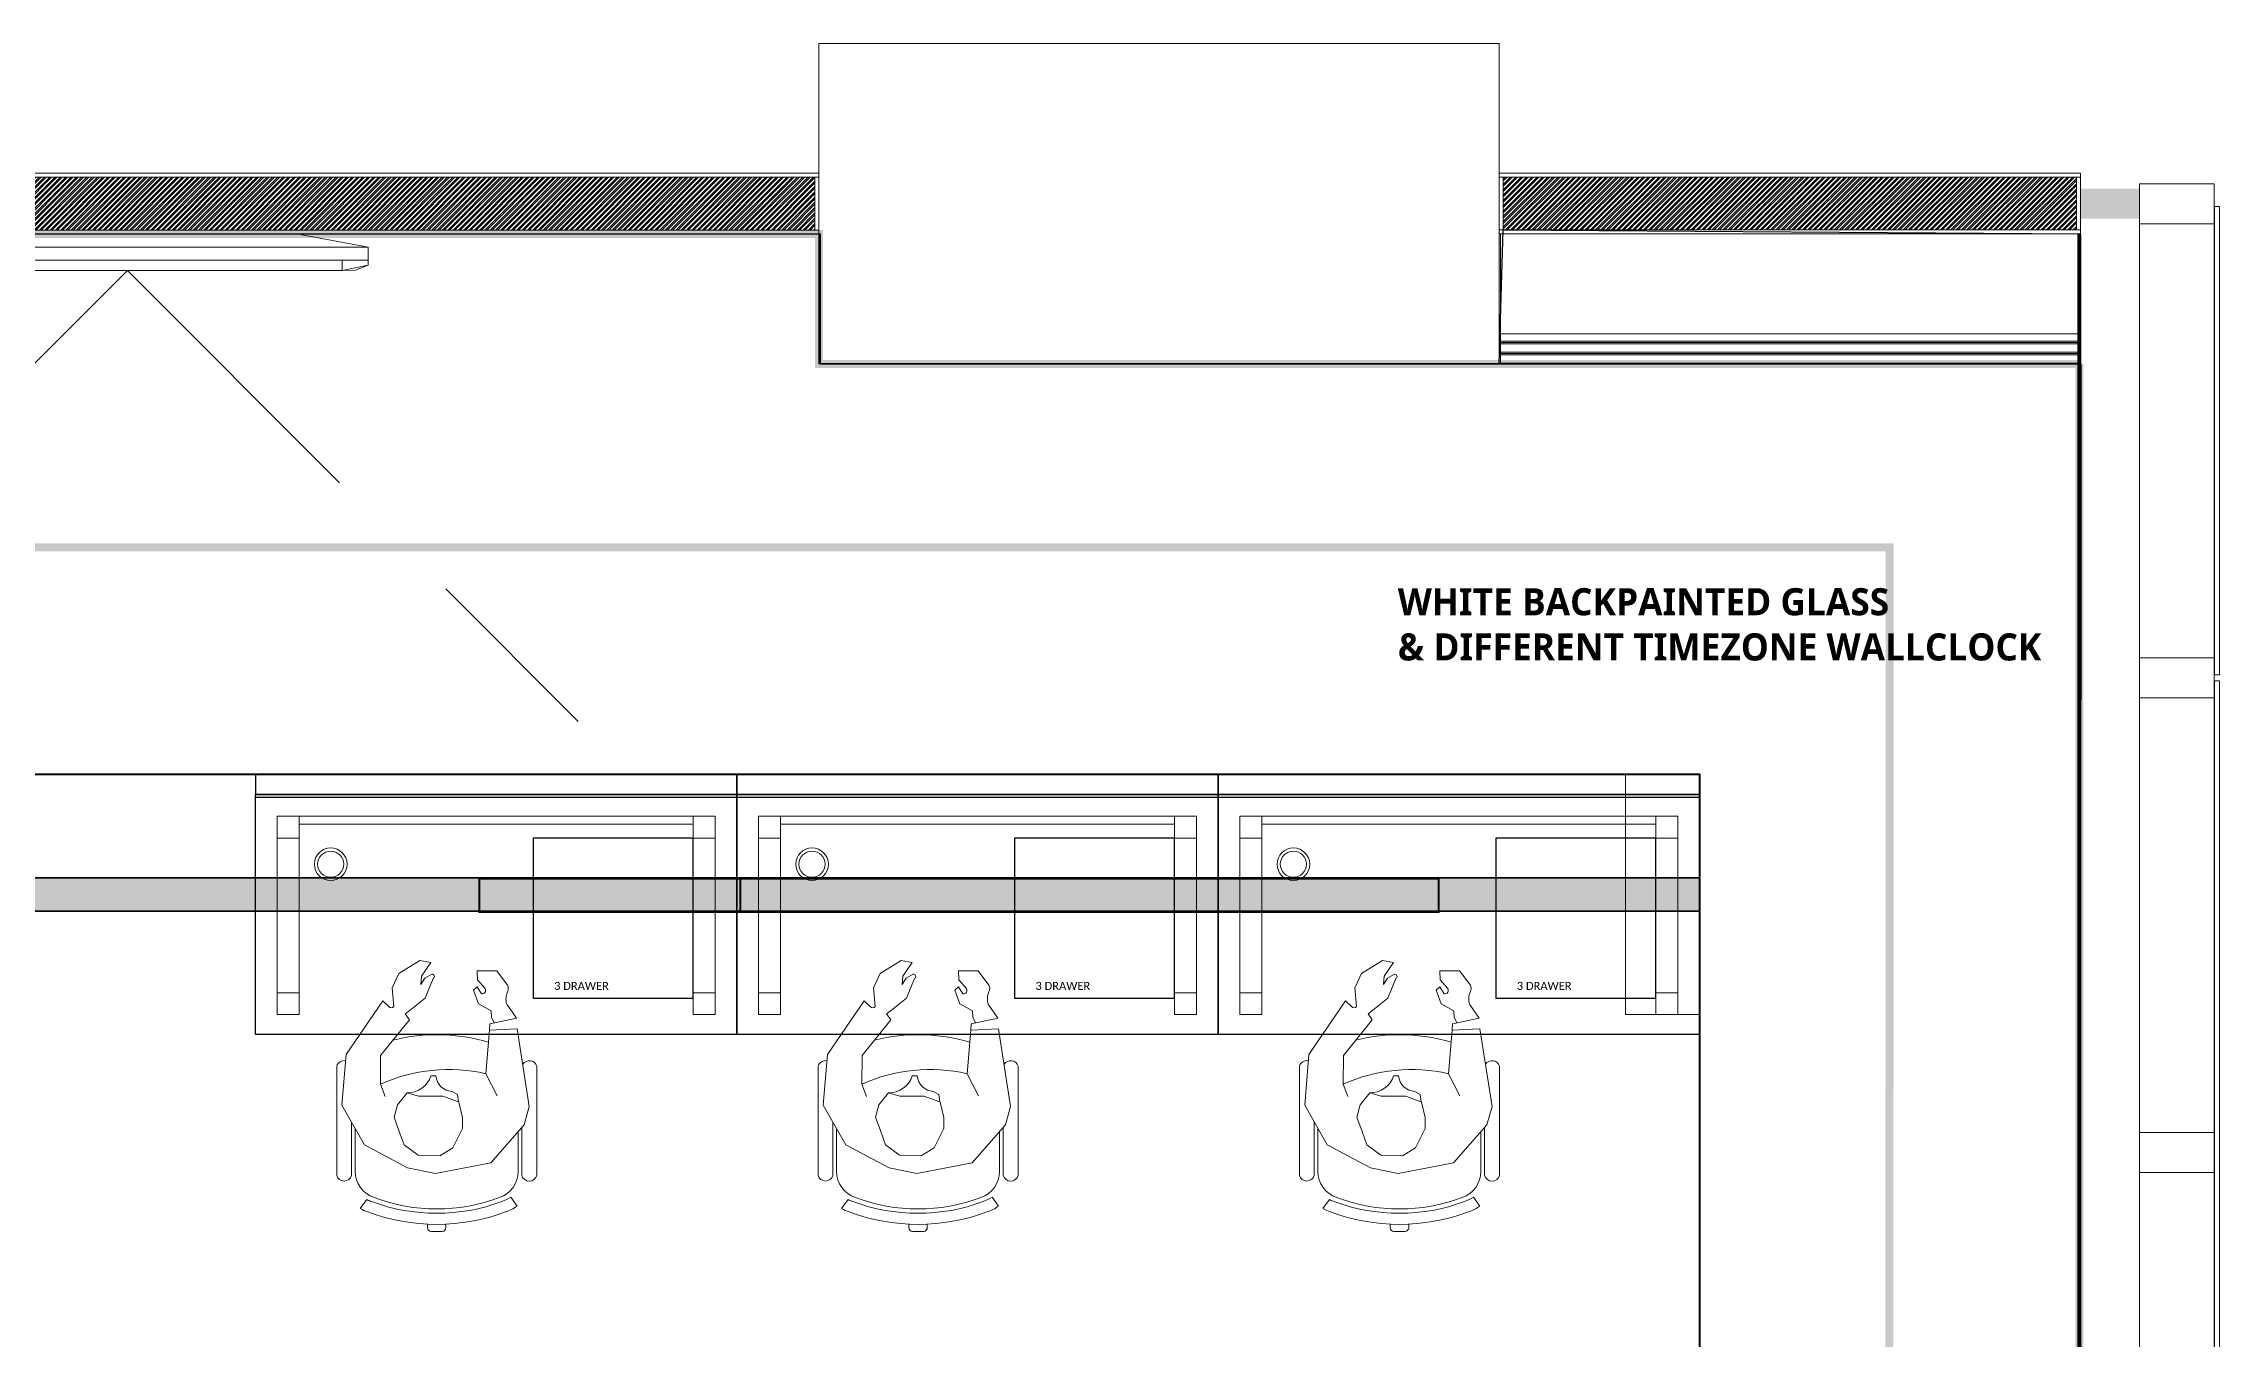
# Model space of a CAD drawing. Header units: millimetres. Extents: x -611 to 145041, y -2991 to 23772.
# Drawn here: x 69879 to 75318, y 11832 to 15066 of the extents above; entities that cross this region are included whole.
import ezdxf
from ezdxf.lldxf.tags import DXFTag

# ---------------------------------------------------------------- set-up
doc = ezdxf.new("R2010")
doc.units = ezdxf.units.MM
doc.linetypes.add('DASHED', pattern=[0.75, 0.5, -0.25])
for name, color, linetype in [('FS- CLMN-EX', 10, 'Continuous'), ('FS-FLR-CPP', 15, 'Continuous'), ('FS-FLR-TP C', 252, 'Continuous'), ('FS-PT-PLY75', 34, 'Continuous'), ('FS-TXT', 7, 'Continuous'), ('PEDESTAL', 34, 'Continuous')]:
    doc.layers.add(name, color=color, linetype=linetype)
for name, color, linetype, lineweight in [('FS- CS PROFILE LT', 50, 'Continuous', 13), ('FS-FIN-DSN-ACP', 20, 'Continuous', 40), ('FS-FUR-CSTM', 250, 'Continuous', 18), ('FS-PN-WHT GD', 250, 'Continuous', 18), ('FS-PT-GYP-75', 90, 'Continuous', 30), ('OPEN SYSTEM WORKSTATION', 36, 'Continuous', 25), ('PLANNER', 3, 'Continuous', 40)]:
    doc.layers.add(name, color=color, linetype=linetype, lineweight=lineweight)
for name, color, linetype, lineweight, true_color in [('FS- LNR LT', 7, 'Continuous', 20, 0xad0057), ('FS-BLD-RLR', 7, 'Continuous', 9, 0xb38600), ('FS-FIN-DSN-LAM', 7, 'Continuous', 18, 0xad5700), ('FS-FIN-GL-CLD', 7, 'Continuous', 9, 0xd1ff47), ('FS-FIN-WLP-CUS', 7, 'Continuous', 9, 0xa65aed), ('FS-FLR-MDS 75', 7, 'Continuous', 9, 0x7f5f3f), ('FS-FSD-GL', 7, 'Continuous', 20, 0x051ba8)]:
    doc.layers.add(name, color=color, linetype=linetype, lineweight=lineweight, true_color=true_color)
doc.layers.add('FS-WL-SIP-EX', color=7, linetype='Continuous', true_color=0x616161)
doc.styles.add('NEW', font='trebuc.ttf', dxfattribs={"height": 250})
doc.styles.get("Standard").update_dxf_attribs({"font": 'arial.ttf'})
tags = doc.linetypes.add('( Hidden )', pattern=[0.375, 0.25, -0.125]).pattern_tags.tags
tags[6:7] = [DXFTag(74, 4), DXFTag(75, 0), DXFTag(340, '0'), DXFTag(46, 1.0), DXFTag(50, 0.0), DXFTag(44, 0.0), DXFTag(45, 0.0)]
tags[4:5] = [DXFTag(74, 4), DXFTag(75, 0), DXFTag(340, '0'), DXFTag(46, 1.0), DXFTag(50, 0.0), DXFTag(44, 0.0), DXFTag(45, 0.0)]
pattern_1 = [(45, (1500, 0), (-0.08838834765, 0.08838834765), [])]

# ---------------------------------------------------------------- blocks, each defined once
blk = doc.blocks.new('*U12')
at = {"layer": 'FS-PT-GYP-75', "lineweight": 5, "ltscale": 10}
h = blk.add_hatch(dxfattribs=at)
h.set_pattern_fill('PLAST', color=256, scale=110, angle=180)
h.set_pattern_definition([(180, (97643.372, 71797.91), (-3e-15, -27.5), []), (180, (97643.372, 71794.473), (-3e-15, -27.5), []), (180, (97643.372, 71791.035), (-3e-15, -27.5), [])])
h.paths.add_polyline_path([(98243.4, 71797.9), (98243.4, 71872.9), (96792.9, 71872.9), (96792.9, 71797.9)])
blk.add_lwpolyline([(96792.9, 71797.9), (98243.4, 71797.9), (98243.4, 71872.9), (96792.9, 71872.9)], close=True, dxfattribs=at)
blk = doc.blocks.new('TV SCREEN')
at = {"layer": 'FS-PN-WHT GD', "color": 30, "true_color": 0xf26722}
for p, q in [((65022.8, -12618.8), (64844, -12651.6)), ((64844, -12651.6), (65022.8, -12618.8)), ((65868.9, -12618.8), (65022.8, -12618.8)), ((65022.8, -12618.8), (65868.9, -12618.8)), ((66047.7, -12651.6), (65868.9, -12618.8)), ((66047.7, -12651.6), (65868.9, -12618.8)), ((64844, -12651.6), (64844, -12697.2)), ((64844, -12697.2), (64844, -12651.6)), ((64844, -12651.6), (66047.7, -12651.6)), ((66047.7, -12697), (66047.7, -12651.6)), ((66047.7, -12697), (66047.7, -12651.6)), ((64844, -12684.4), (66047.7, -12684.3)), ((64844, -12697.2), (64876.1, -12709.8)), ((64844, -12697.2), (64909.4, -12709.9)), ((64876.1, -12709.8), (64909.4, -12709.9)), ((64909.4, -12709.9), (64909.4, -12684.4)), ((64909.4, -12709.9), (65982.3, -12709.8)), ((64909.4, -12709.9), (65982.3, -12709.8)), ((65982.3, -12709.8), (65982.3, -12684.3)), ((65982.3, -12709.8), (66047.7, -12697)), ((65982.3, -12709.8), (66015.7, -12709.7)), ((66015.7, -12709.7), (66047.7, -12697))]:
    blk.add_line(p, q, dxfattribs=at)
at = {"layer": 'FS-PN-WHT GD', "color": 8, "linetype": 'DASHED', "ltscale": 1500}
for q in [(64518.2, -13637.6), (66572.7, -13836.7)]:
    blk.add_line((65445.9, -12709.9), q, dxfattribs=at)
blk = doc.blocks.new('*U49')
at = {"layer": 'FS-FIN-DSN-LAM', "lineweight": 5, "ltscale": 10, "true_color": 0x000000, "transparency": 33554687}
h = blk.add_hatch(dxfattribs=at)
h.set_pattern_fill('ANSI31', color=18)
h.set_pattern_definition(pattern_1)
h.paths.add_polyline_path([(82630.6, 44735.3), (82630.6, 44650.3), (85030.6, 44650.3), (85030.6, 44735.3)])
h.paths.add_polyline_path([(82632.6, 44733.3), (82632.6, 44652.3), (85028.6, 44652.3), (85028.6, 44733.3)], flags=16)
at = {"layer": 'FS-FIN-DSN-LAM', "lineweight": 5, "ltscale": 10, "true_color": 0xc7c8ca, "transparency": 33554687}
h = blk.add_hatch(dxfattribs=at)
h.set_pattern_fill('ANSI31', color=9)
h.set_pattern_definition(pattern_1)
h.paths.add_polyline_path([(82632.6, 44733.3), (82632.6, 44652.3), (85028.6, 44652.3), (85028.6, 44733.3)])
at = {"lineweight": 5, "ltscale": 10}
for points in [[(82630.6, 44735.3), (82630.6, 44650.3), (85030.6, 44650.3), (85030.6, 44735.3)], [(82632.6, 44733.3), (82632.6, 44652.3), (85028.6, 44652.3), (85028.6, 44733.3)]]:
    blk.add_lwpolyline(points, close=True, dxfattribs=at)
blk = doc.blocks.new('WORKHALL')
at = {"layer": 'PLANNER'}
blk.add_lwpolyline([(64218.5, 13240.7), (64218.5, 9640.8), (69295.8, 9640.8), (69295.8, 6439.6), (71817.4, 6440.7), (71817.1, 6765.1), (73517.9, 6765.1), (73517.9, 6441.3), (74968.3, 6440.7), (74968.3, 7540.7), (74019.8, 7540.7), (74019.8, 13240.7)], close=True, dxfattribs=at)
blk = doc.blocks.new('*U69')
at = {"layer": 'FS-WL-SIP-EX', "lineweight": 5, "ltscale": 10}
h = blk.add_hatch(dxfattribs=at)
h.set_pattern_fill('ANSI32', color=256, scale=25)
h.set_pattern_definition([(45, (7950.539, -52), (-6.6291261, 6.6291261), []), (45, (7954.959, -52), (-6.6291261, 6.6291261), [])])
h.paths.add_polyline_path([(104976.5, 76500), (104976.5, 76632), (92650.9, 76632), (92650.9, 76500)])
for p, q in [((104986.5, 76642), (92640.9, 76642)), ((104986.5, 76632), (92640.9, 76632)), ((104976.5, 76500), (104976.5, 76632)), ((104986.5, 76490), (104986.5, 76642)), ((92640.9, 76500), (104986.5, 76500)), ((92640.9, 76490), (104986.5, 76490))]:
    blk.add_line(p, q, dxfattribs=at)
blk = doc.blocks.new('*U70')
at = {"layer": 'FS-WL-SIP-EX', "lineweight": 5, "ltscale": 10}
h = blk.add_hatch(dxfattribs=at)
h.set_pattern_fill('ANSI32', color=256, scale=25)
h.set_pattern_definition([(45, (11896.913, -154.765), (-6.6291261, 6.6291261), []), (45, (11901.332, -154.765), (-6.6291261, 6.6291261), [])])
h.paths.add_polyline_path([(100070.2, 76448.7), (101503.6, 76448.7), (101503.6, 76580.7), (100070.2, 76580.7)])
for p, q in [((100060.2, 76590.7), (100060.2, 76438.7)), ((101513.6, 76590.7), (100060.2, 76590.7)), ((101513.6, 76438.7), (101513.6, 76590.7)), ((101513.6, 76580.7), (100060.2, 76580.7)), ((100070.2, 76580.7), (100070.2, 76448.7)), ((101503.6, 76448.7), (101503.6, 76580.7)), ((100060.2, 76448.7), (101513.6, 76448.7)), ((100060.2, 76438.7), (101513.6, 76438.7))]:
    blk.add_line(p, q, dxfattribs=at)
blk = doc.blocks.new('GLASS FACADE')
at = {"layer": 'FS-FSD-GL', "color": 5, "lineweight": 0}
for points in [[(75118.4, 14716.3), (75118.4, 14616.3), (75305, 14616.3), (75305, 14716.3)], [(75118.4, 14716.3), (75118.4, 14616.3), (75305, 14616.3), (75305, 14716.3)], [(75305, 14716.3), (75118.4, 14716.3), (75118.4, 6316.3), (75305, 6316.3)], [(75318.4, 13489.1), (75318.4, 14659), (75306.2, 14659), (75306.2, 13489.1)], [(75318.4, 13489.1), (75318.4, 14659), (75306.2, 14659), (75306.2, 13489.1)], [(75118.4, 13531.8), (75118.4, 13431.8), (75305, 13431.8), (75305, 13531.8)], [(75118.4, 13531.8), (75118.4, 13431.8), (75305, 13431.8), (75305, 13531.8)], [(75318.4, 6360.3), (75318.4, 13474.5), (75306.2, 13474.5), (75306.2, 6360.3)], [(75318.4, 6360.3), (75318.4, 13474.5), (75306.2, 13474.5), (75306.2, 6360.3)], [(75118.4, 12346.1), (75118.4, 12246.1), (75305, 12246.1), (75305, 12346.1)], [(75118.4, 12346.1), (75118.4, 12246.1), (75305, 12246.1), (75305, 12346.1)], [(75118.4, 11160.4), (75118.4, 11060.4), (75305, 11060.4), (75305, 11160.4)], [(75118.4, 11160.4), (75118.4, 11060.4), (75305, 11060.4), (75305, 11160.4)], [(75118.4, 9674), (75118.4, 9574), (75305, 9574), (75305, 9674)], [(75118.4, 9674), (75118.4, 9574), (75305, 9574), (75305, 9674)], [(75118.4, 9052.5), (75118.4, 8952.4), (75305, 8952.4), (75305, 9052.5)], [(75118.4, 9052.5), (75118.4, 8952.4), (75305, 8952.4), (75305, 9052.5)], [(75318.4, 9009.8), (75306.2, 9009.8)], [(75306.2, 8993.9), (75318.4, 8993.9)], [(75118.4, 7302), (75118.4, 7201.9), (75305, 7201.9), (75305, 7302)], [(75118.4, 7302), (75118.4, 7201.9), (75305, 7201.9), (75305, 7302)], [(75118.4, 6416.3), (75118.4, 6316.3), (75305, 6316.3), (75305, 6416.3)], [(75118.4, 6416.3), (75118.4, 6316.3), (75305, 6316.3), (75305, 6416.3)]]:
    blk.add_lwpolyline(points, close=True, dxfattribs=at)
blk = doc.blocks.new('*U92')
at = {"layer": 'PEDESTAL', "elevation": 0}
blk.add_lwpolyline([(28276.6, 52969), (28676.6, 52969), (28676.6, 53369), (28276.6, 53369)], close=True, dxfattribs=at)
at = {"lineweight": 5, "ltscale": 150, "insert": (28258.7, 53009.7), "char_height": 20, "attachment_point": 1}
blk.add_mtext_dynamic_manual_height_columns('\\pxqc;{\\fCalibri|b0|i0|c0|p34;3 DRAWER }', width=276.775, gutter_width=25.4, heights=[0], dxfattribs=at)
blk = doc.blocks.new('FGEGE')
at = {"layer": 'FS-FUR-CSTM', "color": 8}
for p, q in [((2181577.9, -1855386.9), (2181586.4, -1855386.9)), ((2181595.7, -1855396.2), (2181595.7, -1855423.9)), ((2181586.4, -1855433.2), (2181577.6, -1855433.2))]:
    blk.add_line(p, q, dxfattribs=at)
for points in [[(2180924.4, -1855395.3), (2180918.6, -1855368.1), (2180951.7, -1855315.5), (2180987.4, -1855298.6), (2181034.1, -1855302.5, 0.504072), (2181034.3, -1855290.6), (2181019.8, -1855275.5), (2181153.8, -1855183.9), (2181280.3, -1855173.2), (2181379.2, -1855229.6), (2181437, -1855337.4), (2181450.7, -1855406.8)], [(2181169.5, -1855182.6, -0.392833), (2181183, -1855160.1), (2181456.1, -1855160.1, -0.75), (2181456.1, -1855197.1), (2181322.2, -1855197.1)], [(2181338.5, -1855206.4), (2181445.6, -1855206.4, -0.321256), (2181511.4, -1855253.5, -0.180592), (2181511.4, -1855566.6, -0.321256), (2181445.6, -1855613.8), (2181346.4, -1855613.8)], [(2180924.4, -1855395.3), (2180958.2, -1855372), (2180979.2, -1855370.2), (2180962.9, -1855380), (2180952.8, -1855397.7, 0.771566), (2180964.3, -1855401.3), (2181013.1, -1855381.4), (2181043.2, -1855343.7), (2181051.9, -1855331.5), (2181066.9, -1855342.2), (2181156.7, -1855269.9), (2181227.7, -1855269.7), (2181259.1, -1855280.9)], [(2181201.7, -1855532.5, -0.160871), (2181227.7, -1855269.7, 8.264561)], [(2181123.3, -1855539.1, -0.135212), (2181117.7, -1855301.3)], [(2181270.1, -1855459.5), (2181257.6, -1855425.7), (2181257.6, -1855375), (2181257.6, -1855364.8), (2181249.6, -1855336.1, -0.327929), (2181207, -1855395.6), (2181207, -1855408.1, -0.389716), (2181245.9, -1855448.5), (2181253.6, -1855461.9), (2181271.7, -1855464.8), (2181270.1, -1855459.5)], [(2181063.1, -1855609.7), (2181028.3, -1855585, 0.179888), (2180996.8, -1855587.3, -0.21767), (2180980.7, -1855587.3), (2180944.9, -1855560.1), (2180944.9, -1855511.4), (2180967, -1855511.9), (2180988.9, -1855530.8, 0.68351), (2181002, -1855521.9), (2180984.7, -1855511.4), (2180993.2, -1855501.7), (2181027.1, -1855514.3), (2181045, -1855545.9), (2181061.4, -1855546.6), (2181075.2, -1855554.2)], [(2181335.8, -1855623), (2181456.1, -1855623, -0.75), (2181456.1, -1855660.1), (2181183, -1855660.1, -0.650663), (2181178.3, -1855625.1, -0.650663)]]:
    blk.add_lwpolyline(points, format="xyb", dxfattribs=at)
blk.add_lwpolyline([(2181547.2, -1855582.3, -0.070033), (2181532.5, -1855611), (2181509.8, -1855595, 0.070861), (2181521.1, -1855572.9, 0.1803), (2181521.1, -1855247.2, 0.038027), (2181515.8, -1855235), (2181538.6, -1855218.9, -0.045102), (2181547.2, -1855237.9, -0.179942)], format="xyb", close=True, dxfattribs=at)
for points in [[(2181405.6, -1855363.7), (2181379.5, -1855328.7), (2181346, -1855316.6), (2181310.4, -1855303.8), (2181279.8, -1855311.9), (2181249.6, -1855336.1)], [(2181405.6, -1855363.7), (2181407.3, -1855418.1), (2181386.7, -1855450.3), (2181338.9, -1855474.3), (2181310.8, -1855474.3), (2181272.8, -1855465)], [(2181450.7, -1855406.8), (2181450.7, -1855406.8), (2181424.6, -1855545.3), (2181329.3, -1855628.7), (2181283.5, -1855641.5), (2181090, -1855611.3)], [(2181090, -1855611.3), (2181092.7, -1855541.6), (2181077.6, -1855542.9), (2181063.1, -1855609.7)], [(2181092.7, -1855541.6), (2181201.7, -1855532.5), (2181256.7, -1855560.9)]]:
    blk.add_lwpolyline(points, dxfattribs=at)
for centre, start, end in [((2181586.4, -1855396.2), 0, 90), ((2181586.4, -1855423.9), 270, 0)]:
    blk.add_arc(centre, 9.26, start, end, dxfattribs=at)
blk = doc.blocks.new('*U96')
at = {"elevation": 0}
blk.add_lwpolyline([(30465.6, 56565.7), (29262.3, 56565.7)], dxfattribs=at)
at = {"color": 215, "true_color": 0xa953a0, "elevation": 0}
blk.add_lwpolyline([(29262.3, 56558.2), (29262.3, 56565.7), (30465.6, 56565.7), (30465.6, 56558.2)], close=True, dxfattribs=at)
at = {"color": 9, "linetype": '( Hidden )', "lineweight": 5, "ltscale": 0.5, "true_color": 0xc7c8ca, "elevation": 0}
for points in [[(29316.7, 56511.3), (29316.7, 56456.9), (29371.2, 56456.9), (29371.2, 56511.3)], [(30356.7, 56511.3), (30356.7, 56456.9), (30411.1, 56456.9), (30411.1, 56511.3)], [(29316.7, 56456.9), (29316.7, 56070.2), (29371.2, 56070.2), (29371.2, 56456.9)], [(30356.7, 56456.9), (30356.7, 56070.2), (30411.1, 56070.2), (30411.1, 56456.9)], [(29316.7, 56015.7), (29316.7, 56070.2), (29371.2, 56070.2), (29371.2, 56015.7)], [(30356.7, 56015.7), (30356.7, 56070.2), (30411.1, 56070.2), (30411.1, 56015.7)]]:
    blk.add_lwpolyline(points, close=True, dxfattribs=at)
blk.add_lwpolyline([(29371.2, 56511.3), (30356.7, 56511.3), (30356.7, 56491.7), (29371.2, 56491.7), (29371.2, 56511.3)], dxfattribs=at)
at = {"color": 9, "linetype": '( Hidden )', "lineweight": 5, "ltscale": 0.5, "true_color": 0xc7c8ca}
for radius in [40.8, 32.7]:
    blk.add_circle((29450.3, 56391.4), radius, dxfattribs=at)
at = {"layer": 'OPEN SYSTEM WORKSTATION', "elevation": 0}
blk.add_lwpolyline([(29262.3, 56565.7), (30465.6, 56565.7), (30465.6, 56615.7), (29262.3, 56615.7)], close=True, dxfattribs=at)
at = {"layer": 'OPEN SYSTEM WORKSTATION', "linetype": 'Continuous', "ltscale": 25, "elevation": 0}
blk.add_lwpolyline([(29262.3, 56565.7), (30465.6, 56565.7), (30465.6, 55965.7), (29262.3, 55965.7)], close=True, dxfattribs=at)
at = {"layer": 'OPEN SYSTEM WORKSTATION', "color": 5, "linetype": 'ByBlock', "xscale": -1, "rotation": 90}
blk.add_blockref('FGEGE', (-1825694.7, 2237069.9), dxfattribs=at)

msp = doc.modelspace()

# ---------------------------------------------------------------- linework, layer by layer
at = {"layer": 'FS- CLMN-EX', "lineweight": 0}
for points in [[(71817.4, 15066.4), (73517.9, 15066.4)], [(71817.4, 15066.4), (71817.4, 14266.2), (73517.9, 14266.2), (73517.9, 15066.4)]]:
    msp.add_lwpolyline(points, dxfattribs=at)
at = {"layer": 'FS- CS PROFILE LT', "lineweight": 5, "ltscale": 10, "const_width": 20}
msp.add_lwpolyline([(63771.7, 9640.8), (63771.7, 13807.7), (74494.1, 13807.7), (74491, 6440.9)], dxfattribs=at)
at = {"layer": 'FS-BLD-RLR', "lineweight": 5, "ltscale": 10, "const_width": 10}
msp.add_lwpolyline([(74968.3, 14590.7), (74968.3, 6441.3)], dxfattribs=at)
at = {"layer": 'FS-FLR-CPP'}
for points in [[(63268.3, 14590.7), (63268.3, 13556.7), (63268.5, 9640.7), (64218.5, 9640.8), (64218.5, 13240.7), (74020, 13240.7)], [(74971.5, 14266.2), (71820.4, 14266.2), (71820.4, 14590.7)], [(74968.3, 7540.7), (74971.3, 14266.2), (73520.9, 14266.2)], [(74971.5, 14266.2), (74968.5, 7540.7)], [(74019.8, 13240.7), (74019.8, 7540.7), (74968.5, 7540.7)], [(74020, 7540.7), (74020, 13240.7)]]:
    msp.add_lwpolyline(points, dxfattribs=at)
msp.add_lwpolyline([(64217.4, 13240.7), (64217.4, 9640.8), (69294.7, 9640.8), (69294.7, 6439.6), (71816.3, 6440.7), (71816, 6765.1), (73516.8, 6765.1), (73516.8, 6441.3), (74967.2, 6440.7), (74967.2, 7540.7), (74018.7, 7540.7), (74018.7, 13240.7)], close=True, dxfattribs=at)
at = {"layer": 'FS-FLR-MDS 75', "ltscale": 10, "const_width": 20}
for points in [[(73517.9, 14266.2), (71817.4, 14266.2), (71817.4, 14590.7), (59467.4, 14590.7), (59467.4, 14266.2), (57767, 14266.2), (57767, 14590.8), (55269.4, 14590.8), (55269.4, 12940.7)], [(73517.9, 14266.2), (74971.3, 14266.2)], [(74968.3, 14266.2), (74968.3, 6441.3)]]:
    msp.add_lwpolyline(points, dxfattribs=at)
at = {"layer": 'FS-FLR-TP C'}
msp.add_lwpolyline([(60180.7, 13556.7), (60180.7, 8191.5), (59130.9, 8191.5), (59130.9, 14267.1), (59470.4, 14266.2), (59470.4, 14590.7), (71820.4, 14590.7), (71820.4, 14266.2), (74971.3, 14266.2), (74968.3, 7540.7), (74019.8, 7540.7), (74019.8, 13240.7), (64218.5, 13240.7), (64218.5, 9640.8), (63268.5, 9640.7), (63268.3, 13556.7), (60180.7, 13556.7)], dxfattribs=at)
at = {"layer": 'FS-FUR-CSTM', "color": 7}
msp.add_lwpolyline([(73520.9, 14266.2), (74971.3, 14266.2), (74971.3, 14590.7), (73520.9, 14590.7)], close=True, dxfattribs=at)
at = {"layer": 'FS-FUR-CSTM', "color": 0}
msp.add_lwpolyline([(73833.4, 12640.7), (74019.8, 12640.7), (74019.8, 13240.7), (73833.4, 13240.7)], close=True, dxfattribs=at)
at = {"layer": 'FS-PT-PLY75', "const_width": 75}
msp.add_lwpolyline([(74971.3, 14666.7), (75118.4, 14666.7)], dxfattribs=at)

# ---------------------------------------------------------------- block references
msp.add_blockref('*U92', (42826.6, -40287.3))
at = {"layer": 'FS- LNR LT', "lineweight": 5}
for p in [(-13408.8, -31752.1), (-11663.2, -31754.3), (-11010.8, -31752.1)]:
    msp.add_blockref('*U49', p, dxfattribs=at)
at = {"layer": 'FS-FSD-GL'}
msp.add_blockref('GLASS FACADE', (0, 0), dxfattribs=at)
at = {"layer": 'FS-PN-WHT GD'}
msp.add_blockref('TV SCREEN', (4642.9, 27209.6), dxfattribs=at)
at = {"layer": 'FS-PT-GYP-75'}
msp.add_blockref('*U12', (-23272.1, -57531.7), dxfattribs=at)
at = {"layer": 'FS-WL-SIP-EX', "lineweight": 5, "ltscale": 10}
for name, p in [('*U69', (-33169.1, -61899.4)), ('*U70', (-26542.3, -61848))]:
    msp.add_blockref(name, p, dxfattribs=at)
at = {"layer": 'PLANNER'}
msp.add_blockref('WORKHALL', (0, 0), dxfattribs=at)

# ---------------------------------------------------------------- texts
at = {"layer": 'FS-TXT', "lineweight": 0, "insert": (75701.2, 13615.1), "char_height": 67.7376, "width": 4873.799, "attachment_point": 5, "style": 'NEW'}
msp.add_mtext('\\pxql;{\\fTrebuchet MS|b1|i0|c0|p34;\\C1;\\c240;WHITE BACKPAINTED GLASS^J& DIFFERENT TIMEZONE WALLCLOCK}', dxfattribs=at)

# ---------------------------------------------------------------- next in the draw order: block references
msp.add_blockref('*U96', (41146.5, -43375.1))

# ---------------------------------------------------------------- next in the draw order: linework, layer by layer
at = {"layer": 'FS-FIN-WLP-CUS', "const_width": 20}
msp.add_lwpolyline([(64590, 14590.8), (70804.4, 14590.8)], dxfattribs=at)

# ---------------------------------------------------------------- next in the draw order: block references
msp.add_blockref('*U96', (42349.8, -43375.1))

# ---------------------------------------------------------------- next in the draw order: linework, layer by layer
at = {"layer": 'FS-FIN-DSN-ACP', "const_width": 20}
msp.add_lwpolyline([(71748.4, 14590.8), (70804.4, 14590.8)], dxfattribs=at)

# ---------------------------------------------------------------- next in the draw order: block references
for name, p in [('*U96', (43553.1, -43375.1)), ('*U92', (44029.9, -40287.3))]:
    msp.add_blockref(name, p)

# ---------------------------------------------------------------- next in the draw order: linework, layer by layer
at = {"layer": 'FS-FIN-GL-CLD', "const_width": 20}
msp.add_lwpolyline([(71817.4, 14266.2), (74967.9, 14266.2)], dxfattribs=at)
at = {"layer": 'FS-FLR-CPP'}
msp.add_lwpolyline([(59130.9, 8191.5), (59130.9, 14267.1), (59467.4, 14267.1), (59467.4, 14590.7), (71820.4, 14590.7), (71820.4, 14266.2), (73517.9, 14266.2), (73527.9, 14600.7), (74968.3, 14590.7), (74957.2, 6430.7), (73517.9, 6441.3), (73517.9, 6765.1), (71817.1, 6765.1), (71817.4, 6450.4), (63269.5, 6440.7), (63268.3, 9091.5), (60180.7, 9091.5), (60173.9, 8191.5)], close=True, dxfattribs=at)

# ---------------------------------------------------------------- next in the draw order: block references
msp.add_blockref('*U92', (45233.2, -40287.3))

doc.saveas('drawing.dxf')
